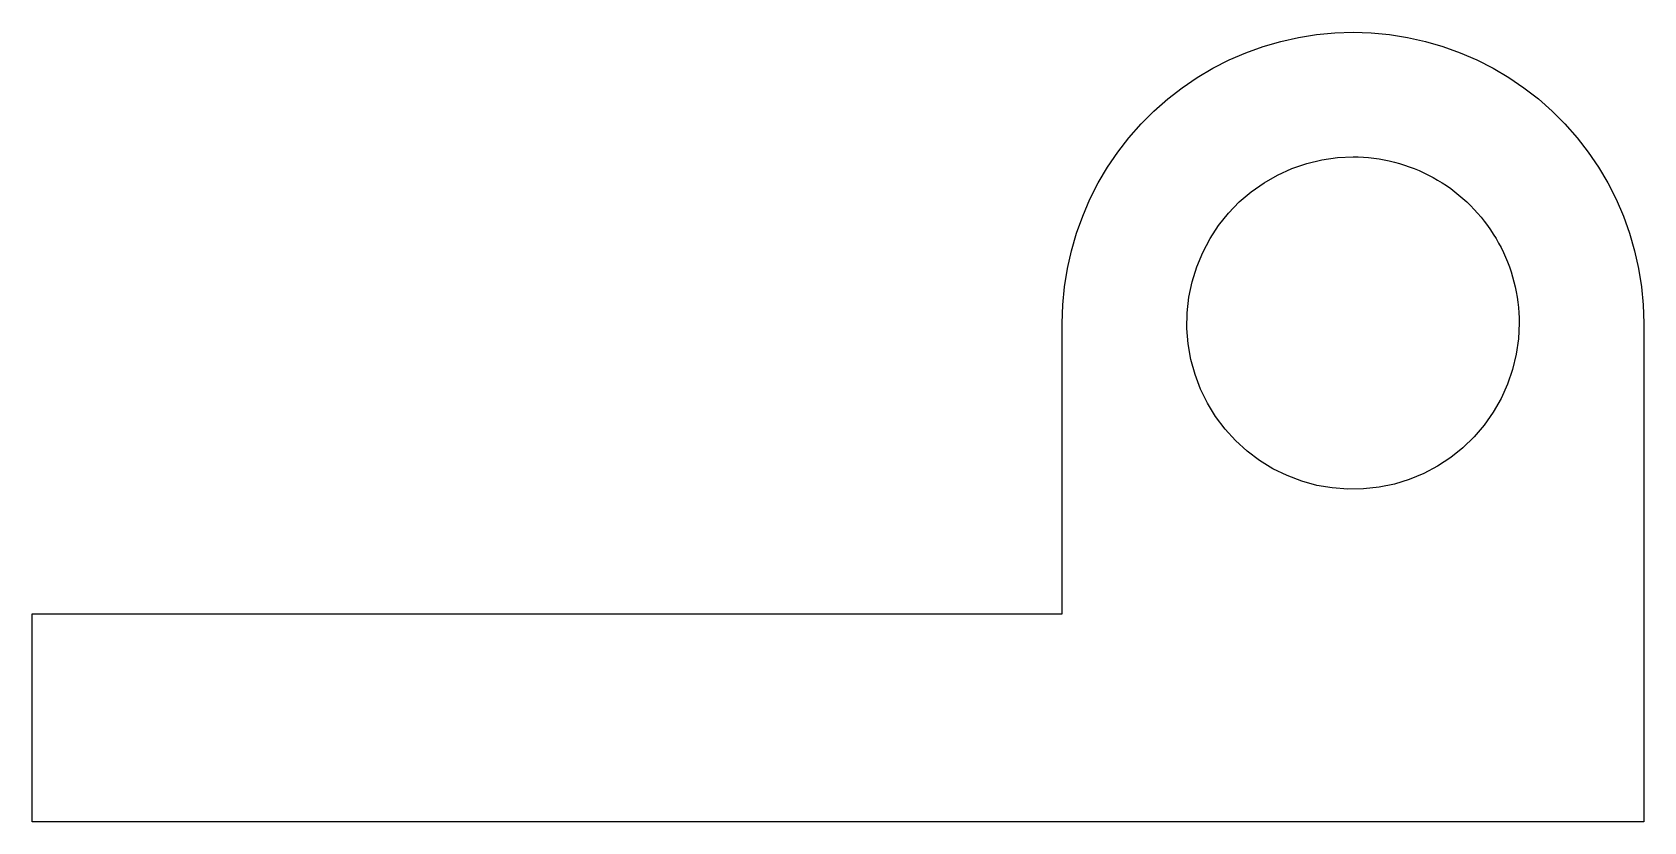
# Model space of a CAD drawing. Header units: metres. Extents: x -31.9 to 6.9, y 0 to 19.
import ezdxf

# ---------------------------------------------------------------- set-up
doc = ezdxf.new("R2010")
doc.units = ezdxf.units.M

msp = doc.modelspace()

# ---------------------------------------------------------------- linework, layer by layer
for points in [[(-7.1, 12), (-7.086, 12.44), (-7.045, 12.877), (-6.976, 13.312), (-6.88, 13.741), (-6.757, 14.163), (-6.608, 14.577), (-6.434, 14.98), (-6.234, 15.372), (-6.01, 15.751), (-5.763, 16.114), (-5.494, 16.462), (-5.203, 16.792), (-4.892, 17.103), (-4.562, 17.394), (-4.214, 17.663), (-3.851, 17.91), (-3.472, 18.134), (-3.08, 18.334), (-2.677, 18.508), (-2.263, 18.657), (-1.841, 18.78), (-1.412, 18.876), (-0.977, 18.945), (-0.54, 18.986), (-0.1, 19), (0.34, 18.986), (0.777, 18.945), (1.212, 18.876), (1.641, 18.78), (2.063, 18.657), (2.477, 18.508), (2.88, 18.334), (3.272, 18.134), (3.651, 17.91), (4.014, 17.663), (4.362, 17.394), (4.692, 17.103), (5.003, 16.792), (5.294, 16.462), (5.563, 16.114), (5.81, 15.751), (6.034, 15.372), (6.234, 14.98), (6.408, 14.577), (6.557, 14.163), (6.68, 13.741), (6.776, 13.312), (6.845, 12.877), (6.886, 12.44), (6.9, 12)], [(3.9, 12), (3.882, 11.624), (3.829, 11.25), (3.741, 10.884), (3.619, 10.528), (3.464, 10.184), (3.277, 9.857), (3.061, 9.548), (2.816, 9.262), (2.545, 9), (2.251, 8.764), (1.936, 8.557), (1.603, 8.381), (1.255, 8.236), (0.895, 8.126), (0.526, 8.049), (0.151, 8.008), (-0.226, 8.002), (-0.601, 8.032), (-0.973, 8.096), (-1.336, 8.196), (-1.689, 8.329), (-2.027, 8.495), (-2.348, 8.692), (-2.65, 8.918), (-2.928, 9.172), (-3.182, 9.45), (-3.408, 9.752), (-3.605, 10.073), (-3.771, 10.411), (-3.904, 10.764), (-4.004, 11.127), (-4.068, 11.499), (-4.098, 11.874), (-4.092, 12.251), (-4.051, 12.626), (-3.974, 12.995), (-3.864, 13.355), (-3.719, 13.703), (-3.543, 14.036), (-3.336, 14.351), (-3.1, 14.645), (-2.838, 14.916), (-2.552, 15.161), (-2.243, 15.377), (-1.916, 15.564), (-1.572, 15.719), (-1.216, 15.841), (-0.85, 15.929), (-0.476, 15.982), (-0.1, 16)], [(-0.1, 16), (0.026, 15.998), (0.151, 15.992), (0.276, 15.982), (0.401, 15.968), (0.526, 15.951), (0.65, 15.929), (0.773, 15.904), (0.895, 15.874), (1.016, 15.841), (1.136, 15.804), (1.255, 15.764), (1.372, 15.719), (1.489, 15.671), (1.603, 15.619), (1.716, 15.564), (1.827, 15.505), (1.936, 15.443), (2.043, 15.377), (2.148, 15.308), (2.251, 15.236), (2.352, 15.161), (2.45, 15.082), (2.545, 15), (2.638, 14.916), (2.728, 14.828), (2.816, 14.738), (2.9, 14.645), (2.982, 14.55), (3.061, 14.452), (3.136, 14.351), (3.208, 14.248), (3.277, 14.143), (3.343, 14.036), (3.405, 13.927), (3.464, 13.816), (3.519, 13.703), (3.571, 13.589), (3.619, 13.472), (3.664, 13.355), (3.704, 13.236), (3.741, 13.116), (3.774, 12.995), (3.804, 12.873), (3.829, 12.75), (3.851, 12.626), (3.868, 12.501), (3.882, 12.376), (3.892, 12.251), (3.898, 12.126), (3.9, 12)], [(-7.1, 5), (-7.1, 5.14), (-7.1, 5.28), (-7.1, 5.42), (-7.1, 5.56), (-7.1, 5.7), (-7.1, 5.84), (-7.1, 5.98), (-7.1, 6.12), (-7.1, 6.26), (-7.1, 6.4), (-7.1, 6.54), (-7.1, 6.68), (-7.1, 6.82), (-7.1, 6.96), (-7.1, 7.1), (-7.1, 7.24), (-7.1, 7.38), (-7.1, 7.52), (-7.1, 7.66), (-7.1, 7.8), (-7.1, 7.94), (-7.1, 8.08), (-7.1, 8.22), (-7.1, 8.36), (-7.1, 8.5), (-7.1, 8.64), (-7.1, 8.78), (-7.1, 8.92), (-7.1, 9.06), (-7.1, 9.2), (-7.1, 9.34), (-7.1, 9.48), (-7.1, 9.62), (-7.1, 9.76), (-7.1, 9.9), (-7.1, 10.04), (-7.1, 10.18), (-7.1, 10.32), (-7.1, 10.46), (-7.1, 10.6), (-7.1, 10.74), (-7.1, 10.88), (-7.1, 11.02), (-7.1, 11.16), (-7.1, 11.3), (-7.1, 11.44), (-7.1, 11.58), (-7.1, 11.72), (-7.1, 11.86), (-7.1, 12)], [(-7.1, 5), (-7.1, 5.14), (-7.1, 5.28), (-7.1, 5.42), (-7.1, 5.56), (-7.1, 5.7), (-7.1, 5.84), (-7.1, 5.98), (-7.1, 6.12), (-7.1, 6.26), (-7.1, 6.4), (-7.1, 6.54), (-7.1, 6.68), (-7.1, 6.82), (-7.1, 6.96), (-7.1, 7.1), (-7.1, 7.24), (-7.1, 7.38), (-7.1, 7.52), (-7.1, 7.66), (-7.1, 7.8), (-7.1, 7.94), (-7.1, 8.08), (-7.1, 8.22), (-7.1, 8.36), (-7.1, 8.5), (-7.1, 8.64), (-7.1, 8.78), (-7.1, 8.92), (-7.1, 9.06), (-7.1, 9.2), (-7.1, 9.34), (-7.1, 9.48), (-7.1, 9.62), (-7.1, 9.76), (-7.1, 9.9), (-7.1, 10.04), (-7.1, 10.18), (-7.1, 10.32), (-7.1, 10.46), (-7.1, 10.6), (-7.1, 10.74), (-7.1, 10.88), (-7.1, 11.02), (-7.1, 11.16), (-7.1, 11.3), (-7.1, 11.44), (-7.1, 11.58), (-7.1, 11.72), (-7.1, 11.86), (-7.1, 12)], [(6.9, 12), (6.9, 11.76), (6.9, 11.52), (6.9, 11.28), (6.9, 11.04), (6.9, 10.8), (6.9, 10.56), (6.9, 10.32), (6.9, 10.08), (6.9, 9.84), (6.9, 9.6), (6.9, 9.36), (6.9, 9.12), (6.9, 8.88), (6.9, 8.64), (6.9, 8.4), (6.9, 8.16), (6.9, 7.92), (6.9, 7.68), (6.9, 7.44), (6.9, 7.2), (6.9, 6.96), (6.9, 6.72), (6.9, 6.48), (6.9, 6.24), (6.9, 6), (6.9, 5.76), (6.9, 5.52), (6.9, 5.28), (6.9, 5.04), (6.9, 4.8), (6.9, 4.56), (6.9, 4.32), (6.9, 4.08), (6.9, 3.84), (6.9, 3.6), (6.9, 3.36), (6.9, 3.12), (6.9, 2.88), (6.9, 2.64), (6.9, 2.4), (6.9, 2.16), (6.9, 1.92), (6.9, 1.68), (6.9, 1.44), (6.9, 1.2), (6.9, 0.96), (6.9, 0.72), (6.9, 0.48), (6.9, 0.24), (6.9, 0)], [(-31.9, 0), (-31.9, 0.1), (-31.9, 0.2), (-31.9, 0.3), (-31.9, 0.4), (-31.9, 0.5), (-31.9, 0.6), (-31.9, 0.7), (-31.9, 0.8), (-31.9, 0.9), (-31.9, 1), (-31.9, 1.1), (-31.9, 1.2), (-31.9, 1.3), (-31.9, 1.4), (-31.9, 1.5), (-31.9, 1.6), (-31.9, 1.7), (-31.9, 1.8), (-31.9, 1.9), (-31.9, 2), (-31.9, 2.1), (-31.9, 2.2), (-31.9, 2.3), (-31.9, 2.4), (-31.9, 2.5), (-31.9, 2.6), (-31.9, 2.7), (-31.9, 2.8), (-31.9, 2.9), (-31.9, 3), (-31.9, 3.1), (-31.9, 3.2), (-31.9, 3.3), (-31.9, 3.4), (-31.9, 3.5), (-31.9, 3.6), (-31.9, 3.7), (-31.9, 3.8), (-31.9, 3.9), (-31.9, 4), (-31.9, 4.1), (-31.9, 4.2), (-31.9, 4.3), (-31.9, 4.4), (-31.9, 4.5), (-31.9, 4.6), (-31.9, 4.7), (-31.9, 4.8), (-31.9, 4.9), (-31.9, 5)], [(-31.9, 5), (-31.404, 5), (-30.908, 5), (-30.412, 5), (-29.916, 5), (-29.42, 5), (-28.924, 5), (-28.428, 5), (-27.932, 5), (-27.436, 5), (-26.94, 5), (-26.444, 5), (-25.948, 5), (-25.452, 5), (-24.956, 5), (-24.46, 5), (-23.964, 5), (-23.468, 5), (-22.972, 5), (-22.476, 5), (-21.98, 5), (-21.484, 5), (-20.988, 5), (-20.492, 5), (-19.996, 5), (-19.5, 5), (-19.004, 5), (-18.508, 5), (-18.012, 5), (-17.516, 5), (-17.02, 5), (-16.524, 5), (-16.028, 5), (-15.532, 5), (-15.036, 5), (-14.54, 5), (-14.044, 5), (-13.548, 5), (-13.052, 5), (-12.556, 5), (-12.06, 5), (-11.564, 5), (-11.068, 5), (-10.572, 5), (-10.076, 5), (-9.58, 5), (-9.084, 5), (-8.588, 5), (-8.092, 5), (-7.596, 5), (-7.1, 5)], [(-20, 5), (-19.742, 5), (-19.484, 5), (-19.226, 5), (-18.968, 5), (-18.71, 5), (-18.452, 5), (-18.194, 5), (-17.936, 5), (-17.678, 5), (-17.42, 5), (-17.162, 5), (-16.904, 5), (-16.646, 5), (-16.388, 5), (-16.13, 5), (-15.872, 5), (-15.614, 5), (-15.356, 5), (-15.098, 5), (-14.84, 5), (-14.582, 5), (-14.324, 5), (-14.066, 5), (-13.808, 5), (-13.55, 5), (-13.292, 5), (-13.034, 5), (-12.776, 5), (-12.518, 5), (-12.26, 5), (-12.002, 5), (-11.744, 5), (-11.486, 5), (-11.228, 5), (-10.97, 5), (-10.712, 5), (-10.454, 5), (-10.196, 5), (-9.938, 5), (-9.68, 5), (-9.422, 5), (-9.164, 5), (-8.906, 5), (-8.648, 5), (-8.39, 5), (-8.132, 5), (-7.874, 5), (-7.616, 5), (-7.358, 5), (-7.1, 5)], [(6.9, 0), (6.124, 0), (5.348, 0), (4.572, 0), (3.796, 0), (3.02, 0), (2.244, 0), (1.468, 0), (0.692, 0), (-0.084, 0), (-0.86, 0), (-1.636, 0), (-2.412, 0), (-3.188, 0), (-3.964, 0), (-4.74, 0), (-5.516, 0), (-6.292, 0), (-7.068, 0), (-7.844, 0), (-8.62, 0), (-9.396, 0), (-10.172, 0), (-10.948, 0), (-11.724, 0), (-12.5, 0), (-13.276, 0), (-14.052, 0), (-14.828, 0), (-15.604, 0), (-16.38, 0), (-17.156, 0), (-17.932, 0), (-18.708, 0), (-19.484, 0), (-20.26, 0), (-21.036, 0), (-21.812, 0), (-22.588, 0), (-23.364, 0), (-24.14, 0), (-24.916, 0), (-25.692, 0), (-26.468, 0), (-27.244, 0), (-28.02, 0), (-28.796, 0), (-29.572, 0), (-30.348, 0), (-31.124, 0), (-31.9, 0)]]:
    msp.add_lwpolyline(points)

doc.saveas('drawing.dxf')
